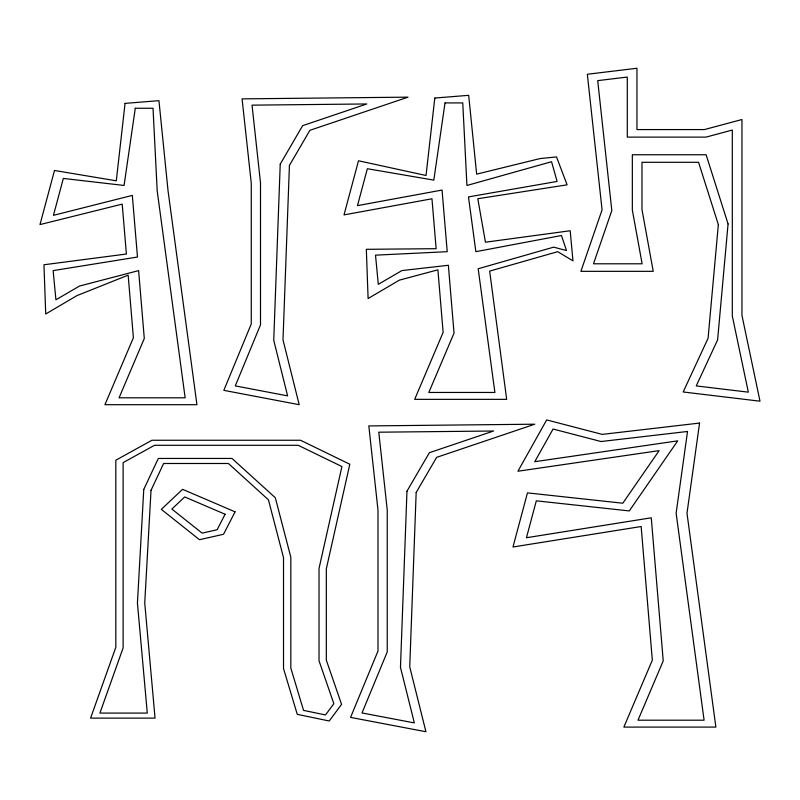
<?xml version="1.0" encoding="UTF-8"?>
<svg xmlns="http://www.w3.org/2000/svg" width="800" height="800" viewBox="0 0 800 800"><rect width="100%" height="100%" fill="white"/><g stroke="black" fill="none" stroke-linecap="round" stroke-linejoin="round"><path stroke-width="1.2" d="M280.23 164.12L273.74 340.31L287.6 395.86L235.28 385.9L260.5 324.86L260.5 182.88L252.04 105.15L366.84 103.96L302.64 125.66L280.23 164.12M289.43 165.43L283 339.85L299.19 404.69L223.83 390.35L251.26 323.97L251.26 183.12L242.08 98.87L408.04 97.15L309.89 130.32L289.43 165.43M406.97 491.16L400.47 667.36L414.34 722.91L362.02 712.95L387.24 651.91L387.24 509.93L378.78 432.2L493.58 431.01L429.38 452.7L406.97 491.16M416.17 492.48L409.74 666.89L425.92 731.74L350.57 717.39L378 651.01L378 510.17L368.82 425.92L534.78 424.2L436.63 457.36L416.17 492.48M143.77 489.4L137.43 603.05L147.29 713.08L99.91 713.08L123.12 647.91L123.12 462.63L154.51 445.3L298.22 445.3L341.91 466.55L319.02 568.47L319.02 660.75L333.84 703.7L325.5 714.95L303.54 710.38L290.82 668.04L290.82 557.22L275.3 497.72L232.01 458.45L158.31 458.45L143.77 489.4M151.03 490.29L144.74 602.99L155.05 718.12L90.59 718.12L115.82 647.3L115.82 460.2L151.95 440.26L300.53 440.26L349.82 464.23L326.32 568.86L326.32 660.16L341.57 704.35L329.22 720.99L297.27 714.35L283.52 668.56L283.52 557.67L268.43 499.81L228.4 463.49L163.61 463.49L151.03 490.29M718.34 224.61L708.07 338.3L683.18 391.98L760 401.19L741.96 315.42L741.96 119.51L704.4 129.58L636.95 129.58L636.95 68.26L587.34 74.26L602.07 209.88L580.9 271.33L653.23 271.33L641.98 209.53L641.98 162.3L698.57 162.3L718.34 224.61M728.07 223.95L717.6 339.88L696.25 385.92L748.33 392.16L732.31 316.03L732.31 130.06L706 137.12L627.3 137.12L627.3 77.06L597.71 80.64L611.82 210.56L593.49 263.79L642.12 263.79L632.34 210.07L632.34 154.76L706.11 154.76L728.07 223.95M125.06 103.38L116.29 180.82L54.49 170.48L40 224.59L122.22 204.12L126.39 254.03L43.96 264.77L45.72 313.99L76.98 295.6L128.16 275.15L133.39 337.74L104.93 404.69L196.94 404.69L168.05 190.82L158.95 100.67L125.06 103.38M434.8 98.04L426.03 175.49L358.51 160.77L344.02 214.89L431.96 198.78L436.13 248.69L366.33 249.31L368.1 298.53L399.36 280.14L437.9 269.82L443.13 332.4L414.67 399.35L506.68 399.35L489.65 271.11L557.69 251.68L572.97 260.86L570.18 230.76L485.45 242.21L477.79 198.73L567.1 184.83L556.52 156.92L540.05 158.58L476.65 174.15L468.69 95.33L434.8 98.04M687.53 431.47L676.13 513.21L704.09 720.2L638 720.2L663.23 660.87L651.26 517.8L526.44 537.74L536.32 500.83L629.29 510.92L677.72 440.85L534.75 461.71L553.07 429.03L601.06 441.53L687.53 431.47M699.57 423.07L686.99 513.22L715.88 727.09L623.86 727.09L652.33 660.14L641.15 526.52L512.98 546.99L527.47 492.88L622.79 503.22L659.14 450.63L517.92 471.23L546.69 419.92L602.23 434.39L699.57 423.07M135.28 108.26L124.07 185.46L63.34 178.43L53.45 215.34L132.32 195.4L137.48 257.03L53.13 270.62L55.92 299.79L79.51 286.05L138.61 270.62L144.29 338.47L119.07 397.8L185.15 397.8L157.19 190.81L153.02 108.26L135.28 108.26M445.02 102.92L433.81 180.12L367.36 168.72L357.47 205.63L442.06 190.06L447.22 251.69L375.51 255.16L378.3 284.32L401.89 270.59L448.36 265.28L454.03 333.13L428.81 392.46L494.89 392.46L478.18 268.75L553.68 247.15L566.49 250.54L561.46 235.51L475.87 251.68L468.48 196.92L557.09 181.43L551.56 161.72L466.93 185.47L462.76 102.92L445.02 102.92M225.09 514.24L217.14 529.74L202.12 533.12L171.85 509.05L184.71 496.94L225.09 514.24M235.06 511.82L223.54 534.28L199.48 539.7L161.33 509.36L182.58 489.33L235.06 511.82"/></g></svg>
